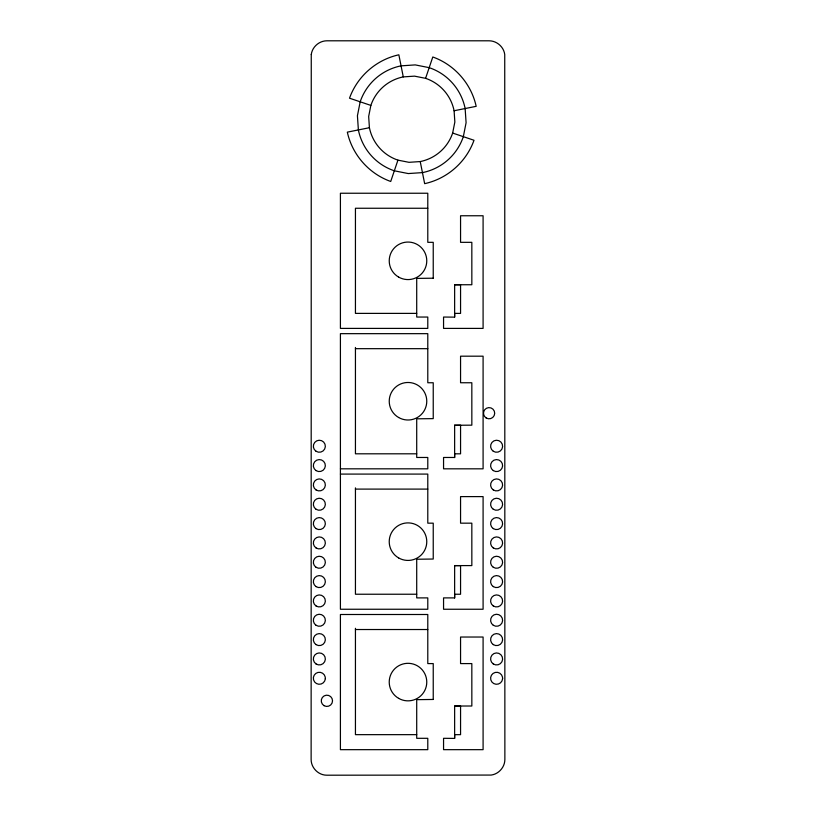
<?xml version="1.0" encoding="UTF-8"?>
<svg xmlns="http://www.w3.org/2000/svg" width="816" height="816" viewBox="0 0 816 816"><rect width="100%" height="100%" fill="white"/><g stroke="black" fill="none" stroke-linecap="round" stroke-linejoin="round"><path stroke-width="1.22" d="M454.634 317.047L454.645 284.753L460.571 284.784L460.561 313.405L454.634 313.385L454.634 317.138L443.557 317.047L443.557 328.399L483.092 328.399L483.092 215.761L460.561 215.761L460.561 242.332L471.832 242.332L471.842 284.743L454.645 284.753M454.634 738.307L454.645 706.024L460.571 706.044L460.561 734.675L454.634 734.655L454.634 738.409L443.557 738.307L443.557 749.669L483.092 749.669L483.092 637.031L460.561 637.031L460.561 663.592L471.832 663.592L471.842 706.013L454.645 706.024M454.645 565.6L454.634 597.893L443.557 597.893L443.557 609.246L483.092 609.246L483.092 496.607L460.561 496.607L460.561 523.168L471.832 523.168L471.842 565.59L454.645 565.6L460.571 565.621L460.561 594.252L454.634 594.232L454.634 597.985M454.645 425.177L454.634 457.47L443.557 457.47L443.557 468.823L483.092 468.823L483.092 356.184L460.561 356.184L460.561 382.755L471.832 382.755L471.842 425.167L454.645 425.258L460.571 425.197L460.561 453.829L454.634 453.808L454.634 457.562M370.852 105.407L368.669 116.464L369.413 127.714A43.177 43.177 0 0 0 397.933 160.14L408.989 162.323L420.23 161.568A43.177 43.177 0 0 0 452.656 133.059L454.849 122.002L454.094 110.752A43.177 43.177 0 0 0 425.585 78.326L414.518 76.143L403.277 76.898A43.177 43.177 0 0 0 370.852 105.407L349.513 98.195C357.286 76.408 376.247 59.731 398.851 54.805L403.277 76.898M397.933 160.14L390.721 181.478C368.924 173.706 352.257 154.744 347.33 132.141L369.413 127.714M425.585 78.326L432.796 56.987C454.583 64.76 471.26 83.722 476.177 106.335L454.094 110.752M427.788 208.253L355.439 208.253L355.439 313.385L416.711 313.385M355.439 348.677L427.788 348.677M416.711 453.808L355.439 453.808L355.439 347.453M340.415 468.823L427.788 468.823L427.788 457.47L416.711 457.47L416.711 418.812L433.235 418.628L433.235 382.755L427.788 382.755L427.788 333.662L340.415 333.662L340.415 609.246L427.788 609.246L427.788 597.893L416.711 597.893L416.711 559.235L433.235 559.042L433.235 523.168L427.788 523.168L427.788 474.086L340.415 474.086M355.439 489.1L427.788 489.1M416.711 594.232L355.439 594.232L355.439 487.876M355.439 629.524L427.788 629.524M416.711 734.655L355.439 734.655L355.439 628.3M452.656 133.059L474.004 140.27C466.222 162.068 447.27 178.735 424.657 183.661L420.23 161.568M311.263 54.509L311.131 759.431C311.069 767.866 318.444 775.312 326.9 775.2L491.161 775.067C498.78 774.078 504.88 767.122 504.869 759.431L504.737 54.509C503.768 46.838 496.791 40.81 489.1 40.8L326.9 40.8C319.209 40.79 312.253 46.889 311.263 54.509M360.182 101.806L357.428 115.75L358.377 129.928A54.437 54.437 0 0 0 394.322 170.809L408.265 173.563L422.443 172.615A54.437 54.437 0 0 0 463.335 136.67L466.089 122.726L465.14 108.538A54.437 54.437 0 0 0 429.185 67.657L415.242 64.903L401.064 65.851A54.437 54.437 0 0 0 360.182 101.806M433.235 278.205L416.711 278.389L416.711 317.047L427.788 317.047L427.788 328.399L340.415 328.399L340.415 193.239L427.788 193.239L427.788 242.332L433.235 242.332L433.235 278.205M433.235 699.465L416.711 699.659L416.711 738.307L427.788 738.307L427.788 749.669L340.415 749.669L340.415 614.499L427.788 614.499L427.788 663.592L433.235 663.592L433.235 699.465M502.605 678.657L502.493 677.096A6.008 6.008 0 0 0 493.048 673.445A6.008 6.008 0 0 0 493.731 683.553A6.008 6.008 0 0 0 502.605 678.657M325.339 678.657L325.237 677.096A6.008 6.008 0 0 0 315.782 673.445A6.008 6.008 0 0 0 316.475 683.553A6.008 6.008 0 0 0 325.339 678.657M398.616 557.92A18.768 18.768 0 0 0 426.768 541.661A18.768 18.768 0 0 0 398.616 525.402A18.768 18.768 0 0 0 398.616 557.92M398.616 698.343A18.768 18.768 0 0 0 426.768 682.084A18.768 18.768 0 0 0 398.616 665.825A18.768 18.768 0 0 0 398.616 698.343M398.616 417.496A18.768 18.768 0 0 0 426.768 401.237A18.768 18.768 0 0 0 398.616 384.989A18.768 18.768 0 0 0 398.616 417.496M398.616 277.073A18.768 18.768 0 0 0 426.768 260.824A18.768 18.768 0 0 0 398.616 244.565A18.768 18.768 0 0 0 398.616 277.073M486.152 417.965A5.6 5.6 0 0 0 494.7 413.375A5.6 5.6 0 0 0 486.448 408.275A5.6 5.6 0 0 0 486.152 417.965M324.085 705.687A5.63 5.63 0 0 0 332.53 700.801A5.63 5.63 0 0 0 324.085 695.926A5.63 5.63 0 0 0 324.085 705.687M316.027 451.248A6.008 6.008 0 0 0 325.339 446.627A6.008 6.008 0 0 0 316.679 440.864A6.008 6.008 0 0 0 316.027 451.248M316.027 470.587A6.008 6.008 0 0 0 325.339 465.956A6.008 6.008 0 0 0 316.679 460.193A6.008 6.008 0 0 0 316.027 470.587M316.027 489.916A6.008 6.008 0 0 0 325.339 485.296A6.008 6.008 0 0 0 316.679 479.533A6.008 6.008 0 0 0 316.027 489.916M316.027 509.255A6.008 6.008 0 0 0 325.339 504.635A6.008 6.008 0 0 0 316.679 498.872A6.008 6.008 0 0 0 316.027 509.255M316.027 528.595A6.008 6.008 0 0 0 325.339 523.964A6.008 6.008 0 0 0 316.679 518.211A6.008 6.008 0 0 0 316.027 528.595M316.027 547.924A6.008 6.008 0 0 0 325.339 543.303A6.008 6.008 0 0 0 316.679 537.54A6.008 6.008 0 0 0 316.027 547.924M316.027 567.263A6.008 6.008 0 0 0 325.339 562.642A6.008 6.008 0 0 0 316.679 556.879A6.008 6.008 0 0 0 316.027 567.263M316.027 586.602A6.008 6.008 0 0 0 325.339 581.971A6.008 6.008 0 0 0 316.679 576.218A6.008 6.008 0 0 0 316.027 586.602M316.027 605.941A6.008 6.008 0 0 0 325.339 601.31A6.008 6.008 0 0 0 316.679 595.547A6.008 6.008 0 0 0 316.027 605.941M316.027 625.27A6.008 6.008 0 0 0 325.339 620.65A6.008 6.008 0 0 0 316.679 614.887A6.008 6.008 0 0 0 316.027 625.27M316.027 644.609A6.008 6.008 0 0 0 325.339 639.989A6.008 6.008 0 0 0 316.679 634.226A6.008 6.008 0 0 0 316.027 644.609M316.027 663.949A6.008 6.008 0 0 0 325.339 659.318A6.008 6.008 0 0 0 316.679 653.565A6.008 6.008 0 0 0 316.027 663.949M493.282 451.248A6.008 6.008 0 0 0 502.605 446.627A6.008 6.008 0 0 0 493.935 440.864A6.008 6.008 0 0 0 493.282 451.248M493.282 470.587A6.008 6.008 0 0 0 502.605 465.956A6.008 6.008 0 0 0 493.935 460.193A6.008 6.008 0 0 0 493.282 470.587M493.282 489.916A6.008 6.008 0 0 0 502.605 485.296A6.008 6.008 0 0 0 493.935 479.533A6.008 6.008 0 0 0 493.282 489.916M493.282 509.255A6.008 6.008 0 0 0 502.605 504.635A6.008 6.008 0 0 0 493.935 498.872A6.008 6.008 0 0 0 493.282 509.255M493.282 528.595A6.008 6.008 0 0 0 502.605 523.964A6.008 6.008 0 0 0 493.935 518.211A6.008 6.008 0 0 0 493.282 528.595M493.282 547.924A6.008 6.008 0 0 0 502.605 543.303A6.008 6.008 0 0 0 493.935 537.54A6.008 6.008 0 0 0 493.282 547.924M493.282 567.263A6.008 6.008 0 0 0 502.605 562.642A6.008 6.008 0 0 0 493.935 556.879A6.008 6.008 0 0 0 493.282 567.263M493.282 586.602A6.008 6.008 0 0 0 502.605 581.971A6.008 6.008 0 0 0 493.935 576.218A6.008 6.008 0 0 0 493.282 586.602M493.282 605.941A6.008 6.008 0 0 0 502.605 601.31A6.008 6.008 0 0 0 493.935 595.547A6.008 6.008 0 0 0 493.282 605.941M493.282 625.27A6.008 6.008 0 0 0 502.605 620.65A6.008 6.008 0 0 0 493.935 614.887A6.008 6.008 0 0 0 493.282 625.27M493.282 644.609A6.008 6.008 0 0 0 502.605 639.989A6.008 6.008 0 0 0 493.935 634.226A6.008 6.008 0 0 0 493.282 644.609M493.282 663.949A6.008 6.008 0 0 0 502.605 659.318A6.008 6.008 0 0 0 493.935 653.565A6.008 6.008 0 0 0 493.282 663.949"/></g></svg>
